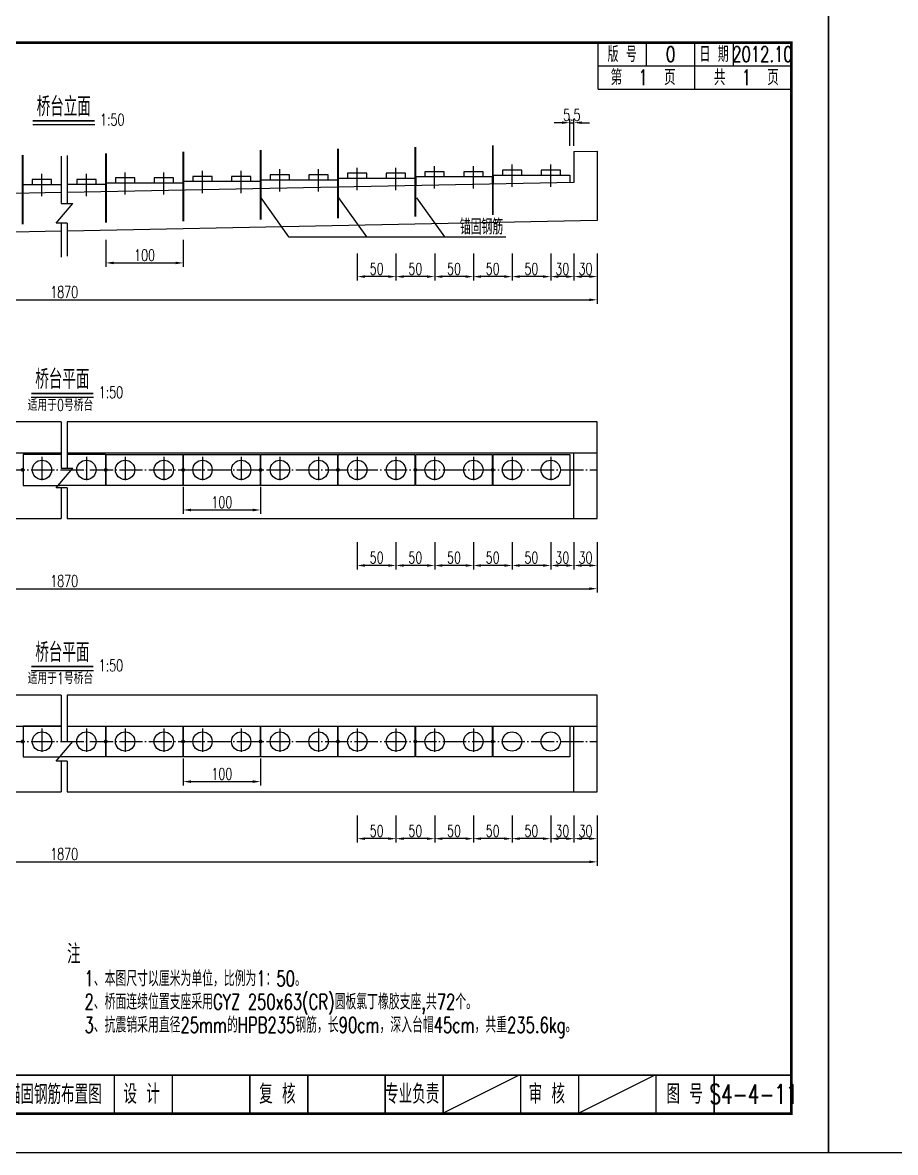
# Model space of a CAD drawing. Header units: millimetres. Extents: x -51 to 12129, y -1309 to -715.
# Drawn here: x 4361 to 4586.6, y -1308.7 to -1016.5 of the extents above; entities that cross this region are included whole.
import ezdxf
from ezdxf.enums import TextEntityAlignment as Align

# ---------------------------------------------------------------- set-up
doc = ezdxf.new("R2010")
doc.units = ezdxf.units.MM
doc.header["$LTSCALE"] = 0.25
doc.linetypes.add('ACAD_ISO04W100', pattern=[30, 24, -3, 0, -3])
for name, color, linetype in [('中心线', 3, 'ACAD_ISO04W100'), ('图框', 7, 'Continuous'), ('尺寸标注', 2, 'Continuous'), ('文字', 7, 'Continuous'), ('标注', 4, 'Continuous'), ('次轮廓线', 7, 'Continuous'), ('轮廓线', 1, 'Continuous'), ('钢筋', 6, 'Continuous')]:
    doc.layers.add(name, color=color, linetype=linetype)
doc.styles.get("Standard").update_dxf_attribs({"font": 'simplex1.shx', "width": 0.7, "bigfont": 'hztxt.shx'})
doc.dimstyles.new('比例1：10', dxfattribs={"dimtxt": 3, "dimasz": 2, "dimexe": 1, "dimexo": 2, "dimgap": 0.5, "dimtad": 1, "dimzin": 13, "dimdsep": 46, "dimtxsty": 'Standard', "dimcen": -0.09, "dimclrd": 256, "dimclre": 256, "dimclrt": 7, "dimaunit": 1, "dimadec": 0, "dimazin": 0, "dimtfac": 0.0005, "dimtix": 1, "dimtmove": 2, "dimatfit": 0, "dimldrblk": 'DIM', "dimfxl": 0, "dimtolj": 1, "dimtzin": 13, "dimarcsym": 0})
doc.dimstyles.new('比例1：25', dxfattribs={"dimtxt": 3, "dimasz": 2, "dimexe": 1, "dimexo": 1, "dimgap": 1, "dimtad": 1, "dimdec": 1, "dimlfac": 2.5, "dimzin": 9, "dimdsep": 46, "dimtxsty": 'Standard', "dimcen": -0.09, "dimclrd": 4, "dimclre": 4, "dimclrt": 7, "dimaunit": 1, "dimadec": 0, "dimazin": 0, "dimtfac": 0.0005, "dimtdec": 1, "dimtix": 1, "dimtmove": 2, "dimatfit": 3, "dimfxl": 0, "dimtolj": 1, "dimtzin": 13, "dimarcsym": 0})
doc.dimstyles.new('比例1：50', dxfattribs={"dimscale": 0, "dimtxt": 3, "dimasz": 2, "dimexe": 1, "dimexo": 1, "dimgap": 0.5, "dimtad": 1, "dimdec": 1, "dimlfac": 5, "dimzin": 13, "dimdsep": 46, "dimtxsty": 'Standard', "dimcen": -1, "dimclrd": 256, "dimclre": 256, "dimclrt": 7, "dimaunit": 1, "dimadec": 3, "dimazin": 0, "dimtfac": 0.0005, "dimtdec": 1, "dimtix": 1, "dimtmove": 2, "dimatfit": 3, "dimfxl": 0, "dimtolj": 1, "dimtzin": 13, "dimarcsym": 0})

# ---------------------------------------------------------------- blocks, each defined once
blk = doc.blocks.new('*D1070')
at = {"layer": 'Defpoints', "color": 0}
for p in [(4234.05, -1064.19), (4509.54, -1064.19), (4509.54, -1088.17)]:
    blk.add_point(p, dxfattribs=at)
at = {"layer": '标注', "lineweight": -2}
for p, q in [((4234.05, -1082.17), (4234.05, -1089.17)), ((4509.54, -1082.17), (4509.54, -1089.17)), ((4236.05, -1088.17), (4507.54, -1088.17))]:
    blk.add_line(p, q, dxfattribs=at)
at = {"layer": '标注'}
for points in [[(4236.05, -1087.83), (4236.05, -1088.5), (4234.05, -1088.17)], [(4507.54, -1087.83), (4507.54, -1088.5), (4509.54, -1088.17)]]:
    blk.add_solid(points, dxfattribs=at)
at = {"layer": '标注', "color": 7, "insert": (4371.79, -1086.17), "char_height": 3, "attachment_point": 5}
blk.add_mtext('\\A1;1870', dxfattribs=at)
blk = doc.blocks.new('*D1075')
at = {"layer": 'Defpoints', "color": 0}
for p in [(4503.54, -1057.81), (4509.54, -1063.28), (4503.54, -1082.17)]:
    blk.add_point(p, dxfattribs=at)
at = {"layer": '标注', "lineweight": -2}
for p, q in [((4503.54, -1076.17), (4503.54, -1083.17)), ((4509.54, -1076.17), (4509.54, -1083.17)), ((4507.54, -1082.17), (4505.54, -1082.17))]:
    blk.add_line(p, q, dxfattribs=at)
at = {"layer": '标注'}
for points in [[(4505.54, -1081.83), (4505.54, -1082.5), (4503.54, -1082.17)], [(4507.54, -1081.83), (4507.54, -1082.5), (4509.54, -1082.17)]]:
    blk.add_solid(points, dxfattribs=at)
at = {"layer": '标注', "color": 7, "insert": (4506.54, -1080.17), "char_height": 3, "attachment_point": 5}
blk.add_mtext('\\A1;30', dxfattribs=at)
blk = doc.blocks.new('*D1076')
at = {"layer": 'Defpoints', "color": 0}
for p in [(4503.54, -1039.81), (4497.54, -1057.81), (4497.54, -1082.17)]:
    blk.add_point(p, dxfattribs=at)
at = {"layer": '标注', "lineweight": -2}
for p, q in [((4497.54, -1076.17), (4497.54, -1083.17)), ((4503.54, -1076.17), (4503.54, -1083.17)), ((4501.54, -1082.17), (4499.54, -1082.17))]:
    blk.add_line(p, q, dxfattribs=at)
at = {"layer": '标注'}
for points in [[(4499.54, -1081.83), (4499.54, -1082.5), (4497.54, -1082.17)], [(4501.54, -1081.83), (4501.54, -1082.5), (4503.54, -1082.17)]]:
    blk.add_solid(points, dxfattribs=at)
at = {"layer": '标注', "color": 7, "insert": (4500.54, -1080.17), "char_height": 3, "attachment_point": 5}
blk.add_mtext('\\A1;30', dxfattribs=at)
blk = doc.blocks.new('*D1077')
at = {"layer": 'Defpoints', "color": 0}
for p in [(4487.54, -1040.13), (4497.54, -1058.13), (4487.54, -1082.17)]:
    blk.add_point(p, dxfattribs=at)
at = {"layer": '标注', "lineweight": -2}
for p, q in [((4487.54, -1076.17), (4487.54, -1083.17)), ((4497.54, -1076.17), (4497.54, -1083.17)), ((4495.54, -1082.17), (4489.54, -1082.17))]:
    blk.add_line(p, q, dxfattribs=at)
at = {"layer": '标注'}
for points in [[(4489.54, -1081.83), (4489.54, -1082.5), (4487.54, -1082.17)], [(4495.54, -1081.83), (4495.54, -1082.5), (4497.54, -1082.17)]]:
    blk.add_solid(points, dxfattribs=at)
at = {"layer": '标注', "color": 7, "insert": (4492.54, -1080.17), "char_height": 3, "attachment_point": 5}
blk.add_mtext('\\A1;50', dxfattribs=at)
blk = doc.blocks.new('*D1078')
at = {"layer": 'Defpoints', "color": 0}
for p in [(4477.54, -1058.33), (4487.54, -1058.13), (4477.54, -1082.17)]:
    blk.add_point(p, dxfattribs=at)
at = {"layer": '标注', "lineweight": -2}
for p, q in [((4477.54, -1076.17), (4477.54, -1083.17)), ((4487.54, -1076.17), (4487.54, -1083.17)), ((4485.54, -1082.17), (4479.54, -1082.17))]:
    blk.add_line(p, q, dxfattribs=at)
at = {"layer": '标注'}
for points in [[(4479.54, -1081.83), (4479.54, -1082.5), (4477.54, -1082.17)], [(4485.54, -1081.83), (4485.54, -1082.5), (4487.54, -1082.17)]]:
    blk.add_solid(points, dxfattribs=at)
at = {"layer": '标注', "color": 7, "insert": (4482.54, -1080.17), "char_height": 3, "attachment_point": 5}
blk.add_mtext('\\A1;50', dxfattribs=at)
blk = doc.blocks.new('*D1079')
at = {"layer": 'Defpoints', "color": 0}
for p in [(4467.54, -1058.53), (4477.54, -1058.33), (4467.54, -1082.17)]:
    blk.add_point(p, dxfattribs=at)
at = {"layer": '标注', "lineweight": -2}
for p, q in [((4467.54, -1076.17), (4467.54, -1083.17)), ((4477.54, -1076.17), (4477.54, -1083.17)), ((4475.54, -1082.17), (4469.54, -1082.17))]:
    blk.add_line(p, q, dxfattribs=at)
at = {"layer": '标注'}
for points in [[(4469.54, -1081.83), (4469.54, -1082.5), (4467.54, -1082.17)], [(4475.54, -1081.83), (4475.54, -1082.5), (4477.54, -1082.17)]]:
    blk.add_solid(points, dxfattribs=at)
at = {"layer": '标注', "color": 7, "insert": (4472.54, -1080.17), "char_height": 3, "attachment_point": 5}
blk.add_mtext('\\A1;50', dxfattribs=at)
blk = doc.blocks.new('*D1080')
at = {"layer": 'Defpoints', "color": 0}
for p in [(4457.54, -1058.73), (4467.54, -1058.53), (4457.54, -1082.17)]:
    blk.add_point(p, dxfattribs=at)
at = {"layer": '标注', "lineweight": -2}
for p, q in [((4457.54, -1076.17), (4457.54, -1083.17)), ((4467.54, -1076.17), (4467.54, -1083.17)), ((4465.54, -1082.17), (4459.54, -1082.17))]:
    blk.add_line(p, q, dxfattribs=at)
at = {"layer": '标注'}
for points in [[(4459.54, -1081.83), (4459.54, -1082.5), (4457.54, -1082.17)], [(4465.54, -1081.83), (4465.54, -1082.5), (4467.54, -1082.17)]]:
    blk.add_solid(points, dxfattribs=at)
at = {"layer": '标注', "color": 7, "insert": (4462.54, -1080.17), "char_height": 3, "attachment_point": 5}
blk.add_mtext('\\A1;50', dxfattribs=at)
blk = doc.blocks.new('*D1081')
at = {"layer": 'Defpoints', "color": 0}
for p in [(4447.54, -1058.93), (4457.54, -1058.73), (4447.54, -1082.17)]:
    blk.add_point(p, dxfattribs=at)
at = {"layer": '标注', "lineweight": -2}
for p, q in [((4447.54, -1076.17), (4447.54, -1083.17)), ((4457.54, -1076.17), (4457.54, -1083.17)), ((4455.54, -1082.17), (4449.54, -1082.17))]:
    blk.add_line(p, q, dxfattribs=at)
at = {"layer": '标注'}
for points in [[(4449.54, -1081.83), (4449.54, -1082.5), (4447.54, -1082.17)], [(4455.54, -1081.83), (4455.54, -1082.5), (4457.54, -1082.17)]]:
    blk.add_solid(points, dxfattribs=at)
at = {"layer": '标注', "color": 7, "insert": (4452.54, -1080.17), "char_height": 3, "attachment_point": 5}
blk.add_mtext('\\A1;50', dxfattribs=at)
blk = doc.blocks.new('*D1083')
at = {"layer": 'Defpoints', "color": 0}
for p in [(4503.54, -1042.36), (4502.44, -1055.91), (4503.54, -1055.91)]:
    blk.add_point(p, dxfattribs=at)
at = {"layer": '标注', "lineweight": -2}
for p, q in [((4500.44, -1042.36), (4498.44, -1042.36)), ((4502.44, -1048.36), (4502.44, -1041.36)), ((4502.44, -1042.36), (4503.54, -1042.36)), ((4503.54, -1048.36), (4503.54, -1041.36)), ((4505.54, -1042.36), (4507.54, -1042.36))]:
    blk.add_line(p, q, dxfattribs=at)
at = {"layer": '标注'}
for points in [[(4500.44, -1042.03), (4500.44, -1042.69), (4502.44, -1042.36)], [(4505.54, -1042.03), (4505.54, -1042.69), (4503.54, -1042.36)]]:
    blk.add_solid(points, dxfattribs=at)
at = {"layer": '标注', "color": 7, "insert": (4502.99, -1040.36), "char_height": 3, "attachment_point": 5}
blk.add_mtext('\\A1;5.5', dxfattribs=at)
blk = doc.blocks.new('*D1085')
at = {"layer": 'Defpoints', "color": 0}
for p in [(4234.05, -1209.54), (4509.54, -1209.54), (4509.54, -1233.52)]:
    blk.add_point(p, dxfattribs=at)
at = {"layer": '标注', "lineweight": -2}
for p, q in [((4234.05, -1227.52), (4234.05, -1234.52)), ((4509.54, -1227.52), (4509.54, -1234.52)), ((4236.05, -1233.52), (4507.54, -1233.52))]:
    blk.add_line(p, q, dxfattribs=at)
at = {"layer": '标注'}
for points in [[(4236.05, -1233.19), (4236.05, -1233.85), (4234.05, -1233.52)], [(4507.54, -1233.19), (4507.54, -1233.85), (4509.54, -1233.52)]]:
    blk.add_solid(points, dxfattribs=at)
at = {"layer": '标注', "color": 7, "insert": (4371.79, -1231.52), "char_height": 3, "attachment_point": 5}
blk.add_mtext('\\A1;1870', dxfattribs=at)
blk = doc.blocks.new('*D1090')
at = {"layer": 'Defpoints', "color": 0}
for p in [(4503.54, -1203.16), (4509.54, -1208.63), (4503.54, -1227.52)]:
    blk.add_point(p, dxfattribs=at)
at = {"layer": '标注', "lineweight": -2}
for p, q in [((4503.54, -1221.52), (4503.54, -1228.52)), ((4509.54, -1221.52), (4509.54, -1228.52)), ((4507.54, -1227.52), (4505.54, -1227.52))]:
    blk.add_line(p, q, dxfattribs=at)
at = {"layer": '标注'}
for points in [[(4505.54, -1227.19), (4505.54, -1227.85), (4503.54, -1227.52)], [(4507.54, -1227.19), (4507.54, -1227.85), (4509.54, -1227.52)]]:
    blk.add_solid(points, dxfattribs=at)
at = {"layer": '标注', "color": 7, "insert": (4506.54, -1225.52), "char_height": 3, "attachment_point": 5}
blk.add_mtext('\\A1;30', dxfattribs=at)
blk = doc.blocks.new('*D1091')
at = {"layer": 'Defpoints', "color": 0}
for p in [(4497.54, -1203.16), (4503.54, -1203.16), (4497.54, -1227.52)]:
    blk.add_point(p, dxfattribs=at)
at = {"layer": '标注', "lineweight": -2}
for p, q in [((4497.54, -1221.52), (4497.54, -1228.52)), ((4503.54, -1221.52), (4503.54, -1228.52)), ((4501.54, -1227.52), (4499.54, -1227.52))]:
    blk.add_line(p, q, dxfattribs=at)
at = {"layer": '标注'}
for points in [[(4499.54, -1227.19), (4499.54, -1227.85), (4497.54, -1227.52)], [(4501.54, -1227.19), (4501.54, -1227.85), (4503.54, -1227.52)]]:
    blk.add_solid(points, dxfattribs=at)
at = {"layer": '标注', "color": 7, "insert": (4500.54, -1225.52), "char_height": 3, "attachment_point": 5}
blk.add_mtext('\\A1;30', dxfattribs=at)
blk = doc.blocks.new('*D1092')
at = {"layer": 'Defpoints', "color": 0}
for p in [(4487.54, -1203.48), (4497.54, -1203.16), (4487.54, -1227.52)]:
    blk.add_point(p, dxfattribs=at)
at = {"layer": '标注', "lineweight": -2}
for p, q in [((4487.54, -1221.52), (4487.54, -1228.52)), ((4497.54, -1221.52), (4497.54, -1228.52)), ((4495.54, -1227.52), (4489.54, -1227.52))]:
    blk.add_line(p, q, dxfattribs=at)
at = {"layer": '标注'}
for points in [[(4489.54, -1227.19), (4489.54, -1227.85), (4487.54, -1227.52)], [(4495.54, -1227.19), (4495.54, -1227.85), (4497.54, -1227.52)]]:
    blk.add_solid(points, dxfattribs=at)
at = {"layer": '标注', "color": 7, "insert": (4492.54, -1225.52), "char_height": 3, "attachment_point": 5}
blk.add_mtext('\\A1;50', dxfattribs=at)
blk = doc.blocks.new('*D1093')
at = {"layer": 'Defpoints', "color": 0}
for p in [(4477.54, -1203.68), (4487.54, -1203.48), (4477.54, -1227.52)]:
    blk.add_point(p, dxfattribs=at)
at = {"layer": '标注', "lineweight": -2}
for p, q in [((4477.54, -1221.52), (4477.54, -1228.52)), ((4487.54, -1221.52), (4487.54, -1228.52)), ((4485.54, -1227.52), (4479.54, -1227.52))]:
    blk.add_line(p, q, dxfattribs=at)
at = {"layer": '标注'}
for points in [[(4479.54, -1227.19), (4479.54, -1227.85), (4477.54, -1227.52)], [(4485.54, -1227.19), (4485.54, -1227.85), (4487.54, -1227.52)]]:
    blk.add_solid(points, dxfattribs=at)
at = {"layer": '标注', "color": 7, "insert": (4482.54, -1225.52), "char_height": 3, "attachment_point": 5}
blk.add_mtext('\\A1;50', dxfattribs=at)
blk = doc.blocks.new('*D1094')
at = {"layer": 'Defpoints', "color": 0}
for p in [(4477.54, -1203.68), (4467.54, -1203.88), (4467.54, -1227.52)]:
    blk.add_point(p, dxfattribs=at)
at = {"layer": '标注', "lineweight": -2}
for p, q in [((4467.54, -1221.52), (4467.54, -1228.52)), ((4477.54, -1221.52), (4477.54, -1228.52)), ((4475.54, -1227.52), (4469.54, -1227.52))]:
    blk.add_line(p, q, dxfattribs=at)
at = {"layer": '标注'}
for points in [[(4469.54, -1227.19), (4469.54, -1227.85), (4467.54, -1227.52)], [(4475.54, -1227.19), (4475.54, -1227.85), (4477.54, -1227.52)]]:
    blk.add_solid(points, dxfattribs=at)
at = {"layer": '标注', "color": 7, "insert": (4472.54, -1225.52), "char_height": 3, "attachment_point": 5}
blk.add_mtext('\\A1;50', dxfattribs=at)
blk = doc.blocks.new('*D1095')
at = {"layer": 'Defpoints', "color": 0}
for p in [(4457.54, -1204.08), (4467.54, -1203.88), (4457.54, -1227.52)]:
    blk.add_point(p, dxfattribs=at)
at = {"layer": '标注', "lineweight": -2}
for p, q in [((4457.54, -1221.52), (4457.54, -1228.52)), ((4467.54, -1221.52), (4467.54, -1228.52)), ((4465.54, -1227.52), (4459.54, -1227.52))]:
    blk.add_line(p, q, dxfattribs=at)
at = {"layer": '标注'}
for points in [[(4459.54, -1227.19), (4459.54, -1227.85), (4457.54, -1227.52)], [(4465.54, -1227.19), (4465.54, -1227.85), (4467.54, -1227.52)]]:
    blk.add_solid(points, dxfattribs=at)
at = {"layer": '标注', "color": 7, "insert": (4462.54, -1225.52), "char_height": 3, "attachment_point": 5}
blk.add_mtext('\\A1;50', dxfattribs=at)
blk = doc.blocks.new('*D1096')
at = {"layer": 'Defpoints', "color": 0}
for p in [(4447.54, -1204.28), (4457.54, -1204.08), (4447.54, -1227.52)]:
    blk.add_point(p, dxfattribs=at)
at = {"layer": '标注', "lineweight": -2}
for p, q in [((4447.54, -1221.52), (4447.54, -1228.52)), ((4457.54, -1221.52), (4457.54, -1228.52)), ((4455.54, -1227.52), (4449.54, -1227.52))]:
    blk.add_line(p, q, dxfattribs=at)
at = {"layer": '标注'}
for points in [[(4449.54, -1227.19), (4449.54, -1227.85), (4447.54, -1227.52)], [(4455.54, -1227.19), (4455.54, -1227.85), (4457.54, -1227.52)]]:
    blk.add_solid(points, dxfattribs=at)
at = {"layer": '标注', "color": 7, "insert": (4452.54, -1225.52), "char_height": 3, "attachment_point": 5}
blk.add_mtext('\\A1;50', dxfattribs=at)
blk = doc.blocks.new('*D1102')
at = {"layer": 'Defpoints', "color": 0}
for p in [(4234.05, -1138.9), (4509.54, -1138.9), (4509.54, -1162.87)]:
    blk.add_point(p, dxfattribs=at)
at = {"layer": '标注', "lineweight": -2}
for p, q in [((4234.05, -1156.87), (4234.05, -1163.87)), ((4509.54, -1156.87), (4509.54, -1163.87)), ((4236.05, -1162.87), (4507.54, -1162.87))]:
    blk.add_line(p, q, dxfattribs=at)
at = {"layer": '标注'}
for points in [[(4236.05, -1162.54), (4236.05, -1163.21), (4234.05, -1162.87)], [(4507.54, -1162.54), (4507.54, -1163.21), (4509.54, -1162.87)]]:
    blk.add_solid(points, dxfattribs=at)
at = {"layer": '标注', "color": 7, "insert": (4371.79, -1160.87), "char_height": 3, "attachment_point": 5}
blk.add_mtext('\\A1;1870', dxfattribs=at)
blk = doc.blocks.new('*D1107')
at = {"layer": 'Defpoints', "color": 0}
for p in [(4503.54, -1132.52), (4509.54, -1137.99), (4503.54, -1156.87)]:
    blk.add_point(p, dxfattribs=at)
at = {"layer": '标注', "lineweight": -2}
for p, q in [((4503.54, -1150.87), (4503.54, -1157.87)), ((4509.54, -1150.87), (4509.54, -1157.87)), ((4507.54, -1156.87), (4505.54, -1156.87))]:
    blk.add_line(p, q, dxfattribs=at)
at = {"layer": '标注'}
for points in [[(4505.54, -1156.54), (4505.54, -1157.21), (4503.54, -1156.87)], [(4507.54, -1156.54), (4507.54, -1157.21), (4509.54, -1156.87)]]:
    blk.add_solid(points, dxfattribs=at)
at = {"layer": '标注', "color": 7, "insert": (4506.54, -1154.87), "char_height": 3, "attachment_point": 5}
blk.add_mtext('\\A1;30', dxfattribs=at)
blk = doc.blocks.new('*D1108')
at = {"layer": 'Defpoints', "color": 0}
for p in [(4497.54, -1132.52), (4503.54, -1132.52), (4497.54, -1156.87)]:
    blk.add_point(p, dxfattribs=at)
at = {"layer": '标注', "lineweight": -2}
for p, q in [((4497.54, -1150.87), (4497.54, -1157.87)), ((4503.54, -1150.87), (4503.54, -1157.87)), ((4501.54, -1156.87), (4499.54, -1156.87))]:
    blk.add_line(p, q, dxfattribs=at)
at = {"layer": '标注'}
for points in [[(4499.54, -1156.54), (4499.54, -1157.21), (4497.54, -1156.87)], [(4501.54, -1156.54), (4501.54, -1157.21), (4503.54, -1156.87)]]:
    blk.add_solid(points, dxfattribs=at)
at = {"layer": '标注', "color": 7, "insert": (4500.54, -1154.87), "char_height": 3, "attachment_point": 5}
blk.add_mtext('\\A1;30', dxfattribs=at)
blk = doc.blocks.new('*D1109')
at = {"layer": 'Defpoints', "color": 0}
for p in [(4487.54, -1132.84), (4497.54, -1132.52), (4487.54, -1156.87)]:
    blk.add_point(p, dxfattribs=at)
at = {"layer": '标注', "lineweight": -2}
for p, q in [((4487.54, -1150.87), (4487.54, -1157.87)), ((4497.54, -1150.87), (4497.54, -1157.87)), ((4495.54, -1156.87), (4489.54, -1156.87))]:
    blk.add_line(p, q, dxfattribs=at)
at = {"layer": '标注'}
for points in [[(4489.54, -1156.54), (4489.54, -1157.21), (4487.54, -1156.87)], [(4495.54, -1156.54), (4495.54, -1157.21), (4497.54, -1156.87)]]:
    blk.add_solid(points, dxfattribs=at)
at = {"layer": '标注', "color": 7, "insert": (4492.54, -1154.87), "char_height": 3, "attachment_point": 5}
blk.add_mtext('\\A1;50', dxfattribs=at)
blk = doc.blocks.new('*D1110')
at = {"layer": 'Defpoints', "color": 0}
for p in [(4477.54, -1133.04), (4487.54, -1132.84), (4477.54, -1156.87)]:
    blk.add_point(p, dxfattribs=at)
at = {"layer": '标注', "lineweight": -2}
for p, q in [((4477.54, -1150.87), (4477.54, -1157.87)), ((4487.54, -1150.87), (4487.54, -1157.87)), ((4485.54, -1156.87), (4479.54, -1156.87))]:
    blk.add_line(p, q, dxfattribs=at)
at = {"layer": '标注'}
for points in [[(4479.54, -1156.54), (4479.54, -1157.21), (4477.54, -1156.87)], [(4485.54, -1156.54), (4485.54, -1157.21), (4487.54, -1156.87)]]:
    blk.add_solid(points, dxfattribs=at)
at = {"layer": '标注', "color": 7, "insert": (4482.54, -1154.87), "char_height": 3, "attachment_point": 5}
blk.add_mtext('\\A1;50', dxfattribs=at)
blk = doc.blocks.new('*D1111')
at = {"layer": 'Defpoints', "color": 0}
for p in [(4467.54, -1133.24), (4477.54, -1133.04), (4467.54, -1156.87)]:
    blk.add_point(p, dxfattribs=at)
at = {"layer": '标注', "lineweight": -2}
for p, q in [((4467.54, -1150.87), (4467.54, -1157.87)), ((4477.54, -1150.87), (4477.54, -1157.87)), ((4475.54, -1156.87), (4469.54, -1156.87))]:
    blk.add_line(p, q, dxfattribs=at)
at = {"layer": '标注'}
for points in [[(4469.54, -1156.54), (4469.54, -1157.21), (4467.54, -1156.87)], [(4475.54, -1156.54), (4475.54, -1157.21), (4477.54, -1156.87)]]:
    blk.add_solid(points, dxfattribs=at)
at = {"layer": '标注', "color": 7, "insert": (4472.54, -1154.87), "char_height": 3, "attachment_point": 5}
blk.add_mtext('\\A1;50', dxfattribs=at)
blk = doc.blocks.new('*D1112')
at = {"layer": 'Defpoints', "color": 0}
for p in [(4457.54, -1133.44), (4467.54, -1133.24), (4457.54, -1156.87)]:
    blk.add_point(p, dxfattribs=at)
at = {"layer": '标注', "lineweight": -2}
for p, q in [((4457.54, -1150.87), (4457.54, -1157.87)), ((4467.54, -1150.87), (4467.54, -1157.87)), ((4465.54, -1156.87), (4459.54, -1156.87))]:
    blk.add_line(p, q, dxfattribs=at)
at = {"layer": '标注'}
for points in [[(4459.54, -1156.54), (4459.54, -1157.21), (4457.54, -1156.87)], [(4465.54, -1156.54), (4465.54, -1157.21), (4467.54, -1156.87)]]:
    blk.add_solid(points, dxfattribs=at)
at = {"layer": '标注', "color": 7, "insert": (4462.54, -1154.87), "char_height": 3, "attachment_point": 5}
blk.add_mtext('\\A1;50', dxfattribs=at)
blk = doc.blocks.new('*D1113')
at = {"layer": 'Defpoints', "color": 0}
for p in [(4447.54, -1133.64), (4457.54, -1133.44), (4447.54, -1156.87)]:
    blk.add_point(p, dxfattribs=at)
at = {"layer": '标注', "lineweight": -2}
for p, q in [((4447.54, -1150.87), (4447.54, -1157.87)), ((4457.54, -1150.87), (4457.54, -1157.87)), ((4455.54, -1156.87), (4449.54, -1156.87))]:
    blk.add_line(p, q, dxfattribs=at)
at = {"layer": '标注'}
for points in [[(4449.54, -1156.54), (4449.54, -1157.21), (4447.54, -1156.87)], [(4455.54, -1156.54), (4455.54, -1157.21), (4457.54, -1156.87)]]:
    blk.add_solid(points, dxfattribs=at)
at = {"layer": '标注', "color": 7, "insert": (4452.54, -1154.87), "char_height": 3, "attachment_point": 5}
blk.add_mtext('\\A1;50', dxfattribs=at)
blk = doc.blocks.new('*D1770')
at = {"layer": 'Defpoints', "color": 0}
for p in [(6802.01, -1239.17), (1359.98, -1242.17), (6754.34, -1242.17)]:
    blk.add_point(p, dxfattribs=at)
at = {"layer": '标注', "color": 4, "lineweight": -2}
for p, q in [((6754.34, -1237.17), (6754.34, -1235.17)), ((6760.34, -1239.17), (6753.34, -1239.17)), ((6754.34, -1239.17), (6754.34, -1242.17)), ((6748.34, -1242.17), (6755.34, -1242.17)), ((6754.34, -1244.17), (6754.34, -1246.17))]:
    blk.add_line(p, q, dxfattribs=at)
at = {"layer": '标注', "color": 4}
for points in [[(6754.01, -1237.17), (6754.67, -1237.17), (6754.34, -1239.17)], [(6754.01, -1244.17), (6754.67, -1244.17), (6754.34, -1242.17)]]:
    blk.add_solid(points, dxfattribs=at)
at = {"layer": '标注', "color": 7, "insert": (6751.84, -1240.67), "char_height": 3, "attachment_point": 5, "rotation": 90}
blk.add_mtext('\\A1;7.5', dxfattribs=at)
blk = doc.blocks.new('*D1794')
at = {"layer": 'Defpoints', "color": 0}
for p in [(1756.54, -1110.45), (8019.91, -1110.45), (8028.04, -1115.45)]:
    blk.add_point(p, dxfattribs=at)
at = {"layer": '标注', "lineweight": -2}
for p, q in [((8019.91, -1108.45), (8019.91, -1106.45)), ((8013.91, -1110.45), (8020.91, -1110.45)), ((8019.91, -1115.45), (8019.91, -1110.45)), ((8025.91, -1115.45), (8018.91, -1115.45)), ((8019.91, -1117.45), (8019.91, -1119.45))]:
    blk.add_line(p, q, dxfattribs=at)
at = {"layer": '标注'}
for points in [[(8019.58, -1108.45), (8020.25, -1108.45), (8019.91, -1110.45)], [(8019.58, -1117.45), (8020.25, -1117.45), (8019.91, -1115.45)]]:
    blk.add_solid(points, dxfattribs=at)
at = {"layer": '标注', "color": 7, "insert": (8017.91, -1112.95), "char_height": 3, "attachment_point": 5, "rotation": 90}
blk.add_mtext('\\A1;5', dxfattribs=at)
blk = doc.blocks.new('DIM')
blk.add_lwpolyline([(-1, -0.1, 0.2, 0, 0), (0, 0, 0, 0, 0)], format="xyseb")
blk = doc.blocks.new('series')
at = {"width": 0.75}
for tag, height, p in [('页码', 4, (-35, -19)), ('图名', 5, (-220, -282)), ('图号', 5, (-20, -282))]:
    blk.add_attdef(tag, text='', height=height, dxfattribs=at).set_placement(p, align=Align.MIDDLE_CENTER)
blk = doc.blocks.new('123')
at = {"layer": '图框', "color": 2}
blk.add_lwpolyline([(369.33, -1011.65), (369.33, -714.65), (-50.67, -714.65), (-50.67, -1011.65)], close=True, dxfattribs=at)
blk = doc.blocks.new('*D2523')
at = {"layer": 'Defpoints', "color": 0}
for p in [(4402.54, -1132.15), (4422.54, -1132.15), (4422.54, -1142.52)]:
    blk.add_point(p, dxfattribs=at)
at = {"layer": '标注', "lineweight": -2}
for p, q in [((4402.54, -1136.52), (4402.54, -1143.52)), ((4422.54, -1136.52), (4422.54, -1143.52)), ((4404.54, -1142.52), (4420.54, -1142.52))]:
    blk.add_line(p, q, dxfattribs=at)
at = {"layer": '标注'}
for points in [[(4404.54, -1142.19), (4404.54, -1142.86), (4402.54, -1142.52)], [(4420.54, -1142.19), (4420.54, -1142.86), (4422.54, -1142.52)]]:
    blk.add_solid(points, dxfattribs=at)
at = {"layer": '标注', "color": 7, "insert": (4412.54, -1140.52), "char_height": 3, "attachment_point": 5}
blk.add_mtext('\\A1;100', dxfattribs=at)
blk = doc.blocks.new('*D2524')
at = {"layer": 'Defpoints', "color": 0}
for p in [(4382.57, -1068.26), (4402.57, -1068.26), (4402.57, -1078.63)]:
    blk.add_point(p, dxfattribs=at)
at = {"layer": '标注', "lineweight": -2}
for p, q in [((4382.57, -1072.63), (4382.57, -1079.63)), ((4402.57, -1072.63), (4402.57, -1079.63)), ((4384.57, -1078.63), (4400.57, -1078.63))]:
    blk.add_line(p, q, dxfattribs=at)
at = {"layer": '标注'}
for points in [[(4384.57, -1078.3), (4384.57, -1078.97), (4382.57, -1078.63)], [(4400.57, -1078.3), (4400.57, -1078.97), (4402.57, -1078.63)]]:
    blk.add_solid(points, dxfattribs=at)
at = {"layer": '标注', "color": 7, "insert": (4392.57, -1076.63), "char_height": 3, "attachment_point": 5}
blk.add_mtext('\\A1;100', dxfattribs=at)
blk = doc.blocks.new('*D2529')
at = {"layer": 'Defpoints', "color": 0}
for p in [(4402.54, -1202.39), (4422.54, -1202.39), (4422.54, -1212.77)]:
    blk.add_point(p, dxfattribs=at)
at = {"layer": '标注', "lineweight": -2}
for p, q in [((4402.54, -1206.77), (4402.54, -1213.77)), ((4422.54, -1206.77), (4422.54, -1213.77)), ((4404.54, -1212.77), (4420.54, -1212.77))]:
    blk.add_line(p, q, dxfattribs=at)
at = {"layer": '标注'}
for points in [[(4404.54, -1212.43), (4404.54, -1213.1), (4402.54, -1212.77)], [(4420.54, -1212.43), (4420.54, -1213.1), (4422.54, -1212.77)]]:
    blk.add_solid(points, dxfattribs=at)
at = {"layer": '标注', "color": 7, "insert": (4412.54, -1210.77), "char_height": 3, "attachment_point": 5}
blk.add_mtext('\\A1;100', dxfattribs=at)

msp = doc.modelspace()

# ---------------------------------------------------------------- linework, layer by layer
for p, q in [((4469.33091, -1298.65472), (4489.33091, -1288.65472)), ((4504.33091, -1298.65472), (4524.33091, -1288.65472))]:
    msp.add_line(p, q)
for points, const_width in [([(4559.75412, -1021.65472), (4179.75412, -1021.65472), (4179.75412, -1298.65472), (4559.75412, -1298.65472), (4559.75412, -1021.65472)], 0.7), ([(4179.75412, -1288.65472), (4559.75412, -1288.65472)], 0.4), ([(4454.75412, -1298.65472), (4454.75412, -1288.65472)], 0.4), ([(4469.75412, -1298.65472), (4469.75412, -1288.65472)], 0.4), ([(4489.75412, -1298.65472), (4489.75412, -1288.65472)], 0.4), ([(4504.75412, -1298.65472), (4504.75412, -1288.65472)], 0.4), ([(4524.75412, -1298.65472), (4524.75412, -1288.65472)], 0.4), ([(4539.75412, -1298.65472), (4539.75412, -1288.65472)], 0.4)]:
    msp.add_lwpolyline(points, dxfattribs=dict(const_width=const_width))
at = {"layer": '中心线'}
for p, q in [((4366.04659, -1128.7992), (4366.04659, -1135.49887)), ((4377.53635, -1128.7992), (4377.53635, -1135.49887)), ((4387.53635, -1128.7992), (4387.53635, -1135.49887)), ((4397.53635, -1128.7992), (4397.53635, -1135.49887)), ((4407.53635, -1128.7992), (4407.53635, -1135.49887)), ((4417.53635, -1128.7992), (4417.53635, -1135.49887)), ((4427.53635, -1128.7992), (4427.53635, -1135.49887)), ((4437.53635, -1128.7992), (4437.53635, -1135.49887)), ((4447.53635, -1128.7992), (4447.53635, -1135.49887)), ((4457.53635, -1128.7992), (4457.53635, -1135.49887)), ((4467.53635, -1128.7992), (4467.53635, -1135.49887)), ((4477.53635, -1128.7992), (4477.53635, -1135.49887)), ((4487.53635, -1128.7992), (4487.53635, -1135.49887)), ((4497.53635, -1128.7992), (4497.53635, -1135.49887)), ((4234.04659, -1132.14904), (4509.53635, -1132.14904)), ((4366.04659, -1199.04341), (4366.04659, -1205.74308)), ((4377.53635, -1199.04341), (4377.53635, -1205.74308)), ((4387.53635, -1199.04341), (4387.53635, -1205.74308)), ((4397.53635, -1199.04341), (4397.53635, -1205.74308)), ((4407.53635, -1199.04341), (4407.53635, -1205.74308)), ((4407.53635, -1199.04341), (4407.53635, -1205.74308)), ((4417.53635, -1199.04341), (4417.53635, -1205.74308)), ((4417.53635, -1199.04341), (4417.53635, -1205.74308)), ((4427.53635, -1199.04341), (4427.53635, -1205.74308)), ((4437.53635, -1199.04341), (4437.53635, -1205.74308)), ((4447.53635, -1199.04341), (4447.53635, -1205.74308)), ((4457.53635, -1199.04341), (4457.53635, -1205.74308)), ((4467.53635, -1199.04341), (4467.53635, -1205.74308)), ((4477.53635, -1199.04341), (4477.53635, -1205.74308)), ((4234.04659, -1202.39325), (4509.53635, -1202.39325))]:
    msp.add_line(p, q, dxfattribs=at)
at = {"layer": '图框', "const_width": 0.4}
for points in [[(4384.75412, -1298.65472), (4384.75412, -1288.65472)], [(4399.75412, -1298.65472), (4399.75412, -1288.65472)], [(4419.75412, -1298.65472), (4419.75412, -1288.65472)], [(4434.75412, -1298.65472), (4434.75412, -1288.65472)], [(4454.75412, -1298.65472), (4454.75412, -1288.65472)]]:
    msp.add_lwpolyline(points, dxfattribs=at)
at = {"layer": '尺寸标注', "color": 0, "linetype": 'Continuous'}
for p, q in [((4503.53635, -1049.81454), (4509.53635, -1049.69484)), ((4503.53635, -1049.81454), (4503.53635, -1057.81153)), ((4509.53633, -1049.69484), (4509.53633, -1067.69183)), ((4509.53635, -1049.69484), (4509.53635, -1067.69183)), ((4402.63624, -1057.50639), (4402.63698, -1059.82444)), ((4402.63624, -1057.50639), (4422.43624, -1057.50639)), ((4422.43624, -1057.50639), (4422.43685, -1059.42944)), ((4422.63612, -1057.1074), (4422.63685, -1059.42545)), ((4422.63612, -1057.1074), (4442.43612, -1057.1074)), ((4442.43612, -1057.1074), (4442.43673, -1059.03045)), ((4442.63599, -1056.7084), (4442.63673, -1059.02646)), ((4442.63599, -1056.7084), (4462.43599, -1056.7084)), ((4462.43599, -1056.7084), (4462.4366, -1058.63146)), ((4462.63586, -1056.30941), (4462.6366, -1058.62747)), ((4462.63586, -1056.30941), (4482.43587, -1056.30941)), ((4482.43587, -1056.30941), (4482.43648, -1058.23247)), ((4482.63574, -1055.91042), (4482.63647, -1058.22848)), ((4482.63574, -1055.91042), (4502.43574, -1055.91042)), ((4502.43574, -1055.91042), (4502.43635, -1057.83347)), ((4371.04649, -1060.45467), (4240.04659, -1063.06808)), ((4361.1451, -1058.33413), (4361.14583, -1060.65218)), ((4361.1451, -1058.33413), (4371.04649, -1058.33413)), ((4503.53635, -1057.81153), (4372.53646, -1060.42494)), ((4372.53646, -1058.30437), (4382.43649, -1058.30437)), ((4382.43649, -1058.30437), (4382.4371, -1060.22743)), ((4382.63637, -1057.90538), (4382.6371, -1060.22344)), ((4382.63637, -1057.90538), (4402.43637, -1057.90538)), ((4402.43637, -1057.90538), (4402.43698, -1059.82843)), ((4509.53635, -1067.69183), (4372.53646, -1070.42494)), ((4371.04649, -1070.45467), (4234.04659, -1073.18778)), ((4371.04649, -1119.74904), (4234.04659, -1119.74904)), ((4509.53635, -1119.74904), (4372.53646, -1119.74904)), ((4509.53635, -1144.74904), (4509.53635, -1119.74904)), ((4234.04659, -1127.74904), (4371.04649, -1127.74904)), ((4372.53646, -1127.74904), (4509.53635, -1127.74904)), ((4503.53635, -1144.74904), (4503.53635, -1127.74904)), ((4361.14659, -1128.14904), (4361.14659, -1136.14904)), ((4371.04649, -1128.14904), (4361.14659, -1128.14904)), ((4382.43635, -1128.14904), (4372.53646, -1128.14904)), ((4382.43635, -1128.14904), (4382.43635, -1136.14904)), ((4361.14659, -1136.14904), (4370.61272, -1136.14904)), ((4382.43635, -1136.14904), (4370.61272, -1136.14904)), ((4234.04659, -1144.74904), (4371.04649, -1144.74904)), ((4372.53646, -1144.74904), (4509.53635, -1144.74904)), ((4371.04649, -1190.39325), (4234.04659, -1190.39325)), ((4509.53635, -1190.39325), (4372.53646, -1190.39325)), ((4509.53635, -1215.39325), (4509.53635, -1190.39325)), ((4234.04659, -1198.39325), (4371.04649, -1198.39325)), ((4371.04649, -1198.39325), (4361.14659, -1198.39325)), ((4361.14659, -1198.39325), (4361.14659, -1206.39325)), ((4372.53646, -1198.39325), (4509.53635, -1198.39325)), ((4382.43635, -1198.39325), (4382.43635, -1206.39325)), ((4503.53635, -1215.39325), (4503.53635, -1198.39325)), ((4361.14659, -1206.39325), (4370.61272, -1206.39325)), ((4382.43635, -1206.39325), (4370.61272, -1206.39325)), ((4234.04659, -1215.39325), (4371.04649, -1215.39325)), ((4372.53646, -1215.39325), (4509.53635, -1215.39325))]:
    msp.add_line(p, q, dxfattribs=at)
for points in [[(4402.43635, -1136.14904), (4382.63635, -1136.14904), (4382.63635, -1128.14904), (4402.43635, -1128.14904)], [(4422.43635, -1136.14904), (4402.63635, -1136.14904), (4402.63635, -1128.14904), (4422.43635, -1128.14904)], [(4442.43635, -1136.14904), (4422.63635, -1136.14904), (4422.63635, -1128.14904), (4442.43635, -1128.14904)], [(4462.43635, -1136.14904), (4442.63635, -1136.14904), (4442.63635, -1128.14904), (4462.43635, -1128.14904)], [(4482.43635, -1136.14904), (4462.63635, -1136.14904), (4462.63635, -1128.14904), (4482.43635, -1128.14904)], [(4502.43635, -1136.14904), (4482.63635, -1136.14904), (4482.63635, -1128.14904), (4502.43635, -1128.14904)], [(4402.43635, -1206.39325), (4382.63635, -1206.39325), (4382.63635, -1198.39325), (4402.43635, -1198.39325)], [(4422.43635, -1206.39325), (4402.63635, -1206.39325), (4402.63635, -1198.39325), (4422.43635, -1198.39325)], [(4442.43635, -1206.39325), (4422.63635, -1206.39325), (4422.63635, -1198.39325), (4442.43635, -1198.39325)], [(4462.43635, -1206.39325), (4442.63635, -1206.39325), (4442.63635, -1198.39325), (4462.43635, -1198.39325)], [(4482.43635, -1206.39325), (4462.63635, -1206.39325), (4462.63635, -1198.39325), (4482.43635, -1198.39325)], [(4502.43635, -1206.39325), (4482.63635, -1206.39325), (4482.63635, -1198.39325), (4502.43635, -1198.39325)]]:
    msp.add_lwpolyline(points, close=True, dxfattribs=at)
at = {"layer": '文字'}
for p, q in [((4363.66292, -1042.86923), (4379.70229, -1042.86923)), ((4363.30018, -1113.37399), (4379.33955, -1113.37399)), ((4363.30018, -1184.0182), (4379.33955, -1184.0182))]:
    msp.add_line(p, q, dxfattribs=at)
at = {"layer": '文字', "const_width": 0.4}
for points in [[(4363.66292, -1041.86923), (4379.70229, -1041.86923)], [(4363.30018, -1112.37399), (4379.33955, -1112.37399)], [(4363.30018, -1183.0182), (4379.33955, -1183.0182)]]:
    msp.add_lwpolyline(points, dxfattribs=at)
at = {"layer": '标注'}
for p, q in [((4371.04649, -1051.05454), (4371.04649, -1063.25585)), ((4372.53646, -1050.82327), (4372.53646, -1063.25585)), ((4427.53612, -1060.1729), (4427.53612, -1054.40556)), ((4437.53612, -1060.1729), (4437.53612, -1054.40556)), ((4447.53599, -1059.77391), (4447.53599, -1054.00657)), ((4457.53599, -1059.77391), (4457.53599, -1054.00657)), ((4467.53587, -1059.37492), (4467.53587, -1053.60758)), ((4477.53587, -1059.37492), (4477.53587, -1053.60758)), ((4487.53574, -1058.97592), (4487.53574, -1053.20858)), ((4497.53574, -1058.97592), (4497.53574, -1053.20858)), ((4366.0451, -1061.39963), (4366.0451, -1055.63229)), ((4377.53649, -1061.36988), (4377.53649, -1055.60254)), ((4387.53637, -1060.97089), (4387.53637, -1055.20355)), ((4397.53637, -1060.97089), (4397.53637, -1055.20355)), ((4407.53624, -1060.57189), (4407.53624, -1054.80455)), ((4417.53624, -1060.57189), (4417.53624, -1054.80455)), ((4369.68808, -1068.37776), (4374.06587, -1063.25585)), ((4371.04649, -1063.25585), (4374.06587, -1063.25585)), ((4422.57379, -1061.76319), (4429.77862, -1071.91528)), ((4442.72399, -1061.76319), (4449.92882, -1071.91528)), ((4462.87419, -1061.76319), (4470.07902, -1071.91528)), ((4372.53646, -1068.37776), (4369.68808, -1068.37776)), ((4371.04649, -1068.37776), (4371.04649, -1077.12966)), ((4372.53646, -1068.37776), (4372.53646, -1076.89017)), ((4429.77862, -1071.91528), (4485.96509, -1071.91528)), ((4371.04649, -1119.74904), (4371.04649, -1131.70894)), ((4372.53646, -1119.74904), (4372.53646, -1131.70894)), ((4369.68808, -1136.83084), (4374.06587, -1131.70894)), ((4371.04649, -1131.70894), (4374.06587, -1131.70894)), ((4372.53646, -1136.83084), (4369.68808, -1136.83084)), ((4371.04649, -1136.83084), (4371.04649, -1144.74904)), ((4372.53646, -1136.83084), (4372.53646, -1144.74904)), ((4371.04649, -1190.39325), (4371.04649, -1202.35315)), ((4372.53646, -1190.39325), (4372.53646, -1202.35315)), ((4369.68808, -1207.47506), (4374.06587, -1202.35315)), ((4371.04649, -1202.35315), (4374.06587, -1202.35315)), ((4402.43635, -1202.39325), (4402.63635, -1202.39325)), ((4422.43635, -1202.39325), (4422.63635, -1202.39325)), ((4462.43635, -1202.39325), (4462.63635, -1202.39325)), ((4372.53646, -1207.47506), (4369.68808, -1207.47506)), ((4371.04649, -1207.47506), (4371.04649, -1215.39325)), ((4372.53646, -1207.47506), (4372.53646, -1215.39325))]:
    msp.add_line(p, q, dxfattribs=at)
at = {"layer": '标注', "const_width": 0.5}
for points in [[(4442.57367, -1067.06146), (4442.57367, -1049.05786)], [(4462.57354, -1066.66247), (4462.57354, -1048.65887)], [(4482.57342, -1066.26348), (4482.57342, -1048.25988)], [(4361.08277, -1068.68718), (4361.08277, -1050.68358)], [(4382.57404, -1068.25844), (4382.57404, -1050.25484)], [(4402.57392, -1067.85945), (4402.57392, -1049.85585)], [(4422.57379, -1067.46045), (4422.57379, -1049.45685)]]:
    msp.add_lwpolyline(points, dxfattribs=at)
at = {"layer": '次轮廓线'}
for p, q in [((4509.75412, -1033.65472), (4509.75412, -1021.65472)), ((4522.25412, -1027.65472), (4522.25412, -1021.65472)), ((4534.75412, -1027.65472), (4534.75412, -1021.65472)), ((4544.75412, -1027.65472), (4544.75412, -1021.65472)), ((4509.75412, -1027.65472), (4559.75412, -1027.65472)), ((4534.75412, -1033.65472), (4534.75412, -1027.65472)), ((4509.75412, -1033.65472), (4559.75412, -1033.65472))]:
    msp.add_line(p, q, dxfattribs=at)
at = {"layer": '轮廓线', "linetype": 'Continuous'}
for points in [[(4490.03574, -1055.91042), (4490.03574, -1054.65042), (4485.03574, -1054.65042), (4485.03574, -1055.91042)], [(4500.03574, -1055.91042), (4500.03574, -1054.65042), (4495.03574, -1054.65042), (4495.03574, -1055.91042)], [(4368.5451, -1058.33413), (4368.5451, -1057.07413), (4363.5451, -1057.07413), (4363.5451, -1058.33413)], [(4380.03649, -1058.30437), (4380.03649, -1057.04437), (4375.03649, -1057.04437), (4375.03649, -1058.30437)], [(4390.03637, -1057.90538), (4390.03637, -1056.64538), (4385.03637, -1056.64538), (4385.03637, -1057.90538)], [(4400.03637, -1057.90538), (4400.03637, -1056.64538), (4395.03637, -1056.64538), (4395.03637, -1057.90538)], [(4410.03624, -1057.50639), (4410.03624, -1056.24639), (4405.03624, -1056.24639), (4405.03624, -1057.50639)], [(4420.03624, -1057.50639), (4420.03624, -1056.24639), (4415.03624, -1056.24639), (4415.03624, -1057.50639)], [(4430.03612, -1057.1074), (4430.03612, -1055.8474), (4425.03612, -1055.8474), (4425.03612, -1057.1074)], [(4440.03612, -1057.1074), (4440.03612, -1055.8474), (4435.03612, -1055.8474), (4435.03612, -1057.1074)], [(4450.03599, -1056.7084), (4450.03599, -1055.4484), (4445.03599, -1055.4484), (4445.03599, -1056.7084)], [(4460.03599, -1056.7084), (4460.03599, -1055.4484), (4455.03599, -1055.4484), (4455.03599, -1056.7084)], [(4470.03587, -1056.30941), (4470.03587, -1055.04941), (4465.03587, -1055.04941), (4465.03587, -1056.30941)], [(4480.03587, -1056.30941), (4480.03587, -1055.04941), (4475.03587, -1055.04941), (4475.03587, -1056.30941)]]:
    msp.add_lwpolyline(points, close=True, dxfattribs=at)
for centre in [(4366.04659, -1132.14904), (4377.53635, -1132.14904), (4387.53635, -1132.14904), (4397.53635, -1132.14904), (4407.53635, -1132.14904), (4417.53635, -1132.14904), (4427.53635, -1132.14904), (4437.53635, -1132.14904), (4447.53635, -1132.14904), (4457.53635, -1132.14904), (4467.53635, -1132.14904), (4477.53635, -1132.14904), (4487.53635, -1132.14904), (4497.53635, -1132.14904), (4366.04659, -1202.39325), (4377.53635, -1202.39325), (4387.53635, -1202.39325), (4397.53635, -1202.39325), (4407.53635, -1202.39325), (4417.53635, -1202.39325), (4427.53635, -1202.39325), (4437.53635, -1202.39325), (4447.53635, -1202.39325), (4457.53635, -1202.39325), (4467.53635, -1202.39325), (4477.53635, -1202.39325), (4487.53635, -1202.39325), (4497.53635, -1202.39325)]:
    msp.add_circle(centre, 2.5, dxfattribs=at)
at = {"layer": '钢筋', "const_width": 0.5}
for points in [[(4360.79659, -1132.14904, 1), (4361.29659, -1132.14904, 1)], [(4382.28635, -1132.14904, 1), (4382.78635, -1132.14904, 1)], [(4402.28635, -1132.14904, 1), (4402.78635, -1132.14904, 1)], [(4422.28635, -1132.14904, 1), (4422.78635, -1132.14904, 1)], [(4442.28635, -1132.14904, 1), (4442.78635, -1132.14904, 1)], [(4462.28635, -1132.14904, 1), (4462.78635, -1132.14904, 1)], [(4482.28635, -1132.14904, 1), (4482.78635, -1132.14904, 1)], [(4360.79659, -1202.39325, 1), (4361.29659, -1202.39325, 1)], [(4382.28635, -1202.39325, 1), (4382.78635, -1202.39325, 1)], [(4402.28635, -1202.39325, 1), (4402.78635, -1202.39325, 1)], [(4422.28635, -1202.39325, 1), (4422.78635, -1202.39325, 1)], [(4422.28635, -1202.39325, 1), (4422.78635, -1202.39325, 1)], [(4442.28635, -1202.39325, 1), (4442.78635, -1202.39325, 1)], [(4462.28635, -1202.39325, 1), (4462.78635, -1202.39325, 1)], [(4482.28635, -1202.39325, 1), (4482.78635, -1202.39325, 1)]]:
    msp.add_lwpolyline(points, format="xyb", close=True, dxfattribs=at)

# ---------------------------------------------------------------- block references
ref = msp.add_blockref('series', (4569.75412, -1011.65472))
ref.add_attrib('页码', '第  1  页    共  1  页', dxfattribs={"height": 4, "width": 0.75}).set_placement((4534.75412, -1030.65472), align=Align.MIDDLE_CENTER)
at = {"layer": '标注'}
for p in [(4200, -297), (4620, -297)]:
    msp.add_blockref('123', p, dxfattribs=at)

# ---------------------------------------------------------------- texts
at = {"width": 0.7}
for s, height, p in [('锚固钢筋', 4, (4474.04711, -1071.27215)), ('注', 5, (4372.54159, -1259.8694))]:
    msp.add_text(s, height=height, dxfattribs=at).set_placement(p)
at = {"color": 7, "width": 0.7}
for s, p in [('1、本图尺寸以厘米为单位，比例为1：50。', (4377.04845, -1265.69186)), ('2、桥面连续位置支座采用GYZ 250x63(CR)圆板氯丁橡胶支座,共72个。', (4377.04845, -1271.69186)), ('3、抗震销采用直径25mm的HPB235钢筋，长90cm，深入台帽45cm，共重235.6kg。', (4377.04845, -1277.69186))]:
    msp.add_text(s, height=4, dxfattribs=at).set_placement(p)
at = {"width": 0.7}
for s, p in [('专业负责', (4461.74435, -1293.56013)), ('审 核', (4496.51815, -1293.56013)), ('图 号', (4532.13732, -1293.56013)), ('S4-4-11', (4549.95697, -1293.56014))]:
    msp.add_text(s, height=5, dxfattribs=at).set_placement(p, align=Align.MIDDLE_CENTER)
at = {"layer": '图框', "width": 0.7}
for s, p in [('K1+855中桥 支座及锚固钢筋布置图', (4349.75412, -1293.65472)), ('设 计', (4391.79879, -1293.56013)), ('复 核', (4426.8936, -1293.56013))]:
    msp.add_text(s, height=5, dxfattribs=at).set_placement(p, align=Align.MIDDLE_CENTER)
at = {"layer": '文字', "width": 0.7}
for s, height, p in [('版 号', 4, (4516.00412, -1024.65472)), ('日 期', 4, (4539.75412, -1024.65472)), ('0', 4, (4528.50412, -1024.65472)), ('2012.10', 4, (4552.25412, -1024.65472)), ('桥台立面', 5, (4371.68277, -1038.19908)), ('1:50', 3, (4384.21999, -1041.57014)), ('桥台平面', 5, (4371.32003, -1108.70384)), ('1:50', 3, (4383.85725, -1112.0749)), ('适用于0号桥台', 3, (4370.83729, -1115.39523)), ('桥台平面', 5, (4371.32003, -1179.34806)), ('1:50', 3, (4383.85725, -1182.71911)), ('适用于1号桥台', 3, (4370.83729, -1186.03944))]:
    msp.add_text(s, height=height, dxfattribs=at).set_placement(p, align=Align.MIDDLE_CENTER)

# ---------------------------------------------------------------- dimensions: what is measured, and where the dimension line sits
at = {"layer": '标注'}
for base, p1, p2, picture, middle in [((4487.53574, -1082.1657), (4497.53574, -1058.13074), (4487.53574, -1040.12887), '*D1077', (4492.53574, -1080.1657)), ((4497.53574, -1082.1657), (4503.53635, -1039.80967), (4497.53574, -1057.81153), '*D1076', (4500.53604, -1080.1657)), ((4503.53635, -1042.35894), (4502.43574, -1055.91042), (4503.53635, -1055.91042), '*D1083', (4502.98605, -1040.35894)), ((4447.53599, -1082.1657), (4457.53599, -1058.72922), (4447.53599, -1058.92872), '*D1081', (4452.53599, -1080.1657)), ((4457.53599, -1082.1657), (4467.53587, -1058.52973), (4457.53599, -1058.72922), '*D1080', (4462.53593, -1080.1657)), ((4467.53587, -1082.1657), (4477.53587, -1058.33023), (4467.53587, -1058.52973), '*D1079', (4472.53587, -1080.1657)), ((4477.53587, -1082.1657), (4487.53574, -1058.13074), (4477.53587, -1058.33023), '*D1078', (4482.5358, -1080.1657)), ((4503.53635, -1082.1657), (4509.53633, -1063.27766), (4503.53635, -1057.81153), '*D1075', (4506.53634, -1080.1657)), ((4402.57404, -1078.63267), (4382.57404, -1068.25844), (4402.57404, -1068.25844), '*D2524', (4392.57404, -1076.63267)), ((4422.53635, -1142.52327), (4402.53635, -1132.14904), (4422.53635, -1132.14904), '*D2523', (4412.53635, -1140.52327)), ((4447.53602, -1156.87483), (4457.53602, -1133.43835), (4447.53602, -1133.63785), '*D1113', (4452.53602, -1154.87483)), ((4457.53602, -1156.87483), (4467.53589, -1133.23886), (4457.53602, -1133.43835), '*D1112', (4462.53595, -1154.87483)), ((4467.53589, -1156.87483), (4477.53589, -1133.03936), (4467.53589, -1133.23886), '*D1111', (4472.53589, -1154.87483)), ((4477.53589, -1156.87483), (4487.53576, -1132.83986), (4477.53589, -1133.03936), '*D1110', (4482.53583, -1154.87483)), ((4487.53576, -1156.87483), (4497.53576, -1132.52065), (4487.53576, -1132.83986), '*D1109', (4492.53576, -1154.87483)), ((4497.53576, -1156.87483), (4503.53637, -1132.52065), (4497.53576, -1132.52065), '*D1108', (4500.53607, -1154.87483)), ((4503.53637, -1156.87483), (4509.53635, -1137.98679), (4503.53637, -1132.52065), '*D1107', (4506.53636, -1154.87483)), ((4422.53635, -1212.76748), (4402.53635, -1202.39325), (4422.53635, -1202.39325), '*D2529', (4412.53635, -1210.76748)), ((4467.53589, -1227.51904), (4477.53589, -1203.68357), (4467.53589, -1203.88307), '*D1094', (4472.53589, -1225.51904)), ((4477.53589, -1227.51904), (4487.53576, -1203.48408), (4477.53589, -1203.68357), '*D1093', (4482.53583, -1225.51904)), ((4487.53576, -1227.51904), (4497.53576, -1203.16487), (4487.53576, -1203.48408), '*D1092', (4492.53576, -1225.51904)), ((4497.53576, -1227.51904), (4503.53637, -1203.16487), (4497.53576, -1203.16487), '*D1091', (4500.53607, -1225.51904)), ((4503.53637, -1227.51904), (4509.53635, -1208.631), (4503.53637, -1203.16487), '*D1090', (4506.53636, -1225.51904)), ((4447.53602, -1227.51904), (4457.53602, -1204.08256), (4447.53602, -1204.28206), '*D1096', (4452.53602, -1225.51904)), ((4457.53602, -1227.51904), (4467.53589, -1203.88307), (4457.53602, -1204.08256), '*D1095', (4462.53595, -1225.51904))]:
    dim = msp.add_linear_dim(base=base, p1=p1, p2=p2, dimstyle='比例1：50', override={"dimscale": 1}, dxfattribs=at)
    dim.commit()
    dim.dimension.update_dxf_attribs({"geometry": picture, "text_midpoint": middle})
for base, p1, p2, picture, middle in [((4509.53635, -1088.1657), (4234.04659, -1064.18778), (4509.53635, -1064.18778), '*D1070', (4371.79147, -1086.1657)), ((4509.53637, -1162.87483), (4234.04661, -1138.89691), (4509.53637, -1138.89691), '*D1102', (4371.79149, -1160.87483)), ((4509.53637, -1233.51904), (4234.04661, -1209.54112), (4509.53637, -1209.54112), '*D1085', (4371.79149, -1231.51904))]:
    dim = msp.add_linear_dim(base=base, p1=p1, p2=p2, text='1870', dimstyle='比例1：50', override={"dimscale": 1}, dxfattribs=at)
    dim.commit()
    dim.dimension.update_dxf_attribs({"geometry": picture, "text_midpoint": middle})
for base, p1, p2, dimstyle, picture, middle in [((8019.91371, -1110.44972), (8028.0426, -1115.44972), (1756.53529, -1110.44972), '比例1：10', '*D1794', (8017.91371, -1112.94972)), ((6754.34071, -1242.16763), (6802.01318, -1239.16763), (1359.9844, -1242.16763), '比例1：25', '*D1770', (6751.84071, -1240.66763))]:
    dim = msp.add_linear_dim(base=base, p1=p1, p2=p2, angle=90, dimstyle=dimstyle, dxfattribs=at)
    dim.commit()
    dim.dimension.update_dxf_attribs({"geometry": picture, "text_midpoint": middle})

doc.saveas('drawing.dxf')
